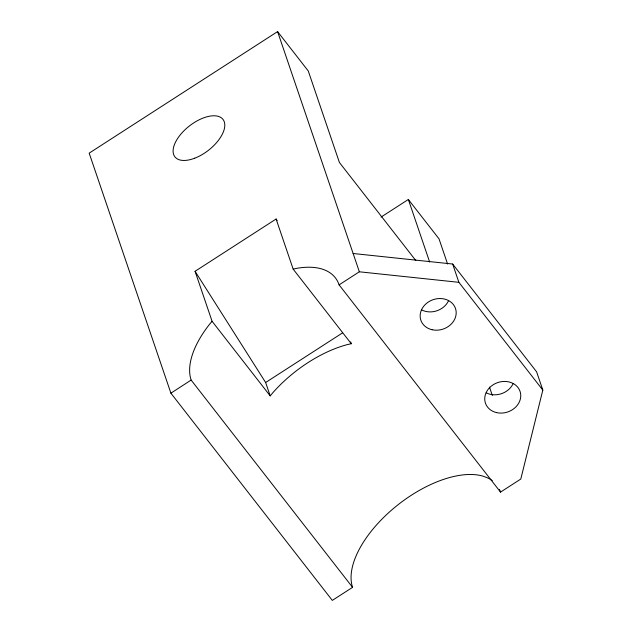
<?xml version="1.0" encoding="UTF-8"?>
<svg xmlns="http://www.w3.org/2000/svg" width="632" height="632" viewBox="0 0 632 632"><rect width="100%" height="100%" fill="white"/><g stroke="black" fill="none" stroke-linecap="round" stroke-linejoin="round"><path stroke-width="0.95" d="M353.122 253.495L452.646 264.026L536.6 371.806L542.825 390.102L520.792 479.048L500.528 492.115L339.092 284.858A88.994 45.117 -37.9 0 0 296.463 268.387L293.161 269.121L276.105 219.02L195.067 271.294L212.076 321.269L270.196 395.885L273.253 392.243A88.994 45.117 -37.9 0 1 347.229 344.63L351.274 343.729L350.665 341.928M212.076 321.269L209.492 324.35A88.994 45.117 -37.9 0 0 191.133 380.069L170.901 393.175L332.313 600.4L352.569 587.333A88.994 45.117 -37.9 0 1 392.914 508.95A88.994 45.117 -37.9 0 1 483.117 476.18L488.03 478.084A88.994 45.117 -37.9 0 1 492.273 480.66M415.832 260.582L339.4 162.456L308.266 70.981L277.59 31.6L89.175 153.142L170.901 393.175M381.08 217.068L408.351 199.483L439.027 238.857L447.598 264.034M270.196 395.885L265.637 382.502L342.544 332.89M339.092 284.858L359.355 271.792L458.879 282.322L542.825 390.102M293.161 269.121L351.274 343.729M191.133 380.069L352.569 587.333M276.105 219.02L277.156 220.679M195.067 271.294L265.637 382.502M452.646 264.026L458.879 282.322M489.492 387.1L492.344 395.49M408.351 199.483L429.642 262.019M277.59 31.6L359.355 271.792M499.446 489.405A88.994 45.117 -37.9 0 1 500.528 492.115M513.018 383.869A18.288 15.524 -18.8 0 1 486.19 392.788M448.444 300.966A18.288 15.524 -18.8 0 1 421.615 309.885M194.711 158.205A30.478 15.452 -37.9 0 0 223.143 119.59A30.478 15.452 -37.9 0 0 178.975 136.544A30.478 15.452 -37.9 0 0 194.711 158.205M496.594 412.617A18.288 15.524 -18.8 0 0 520.492 392.97A18.288 15.524 -18.8 0 0 491.167 386.215A18.288 15.524 -18.8 0 0 496.594 412.617M432.019 329.714A18.288 15.524 -18.8 0 0 455.917 310.067A18.288 15.524 -18.8 0 0 426.584 303.313A18.288 15.524 -18.8 0 0 432.019 329.714"/></g></svg>
